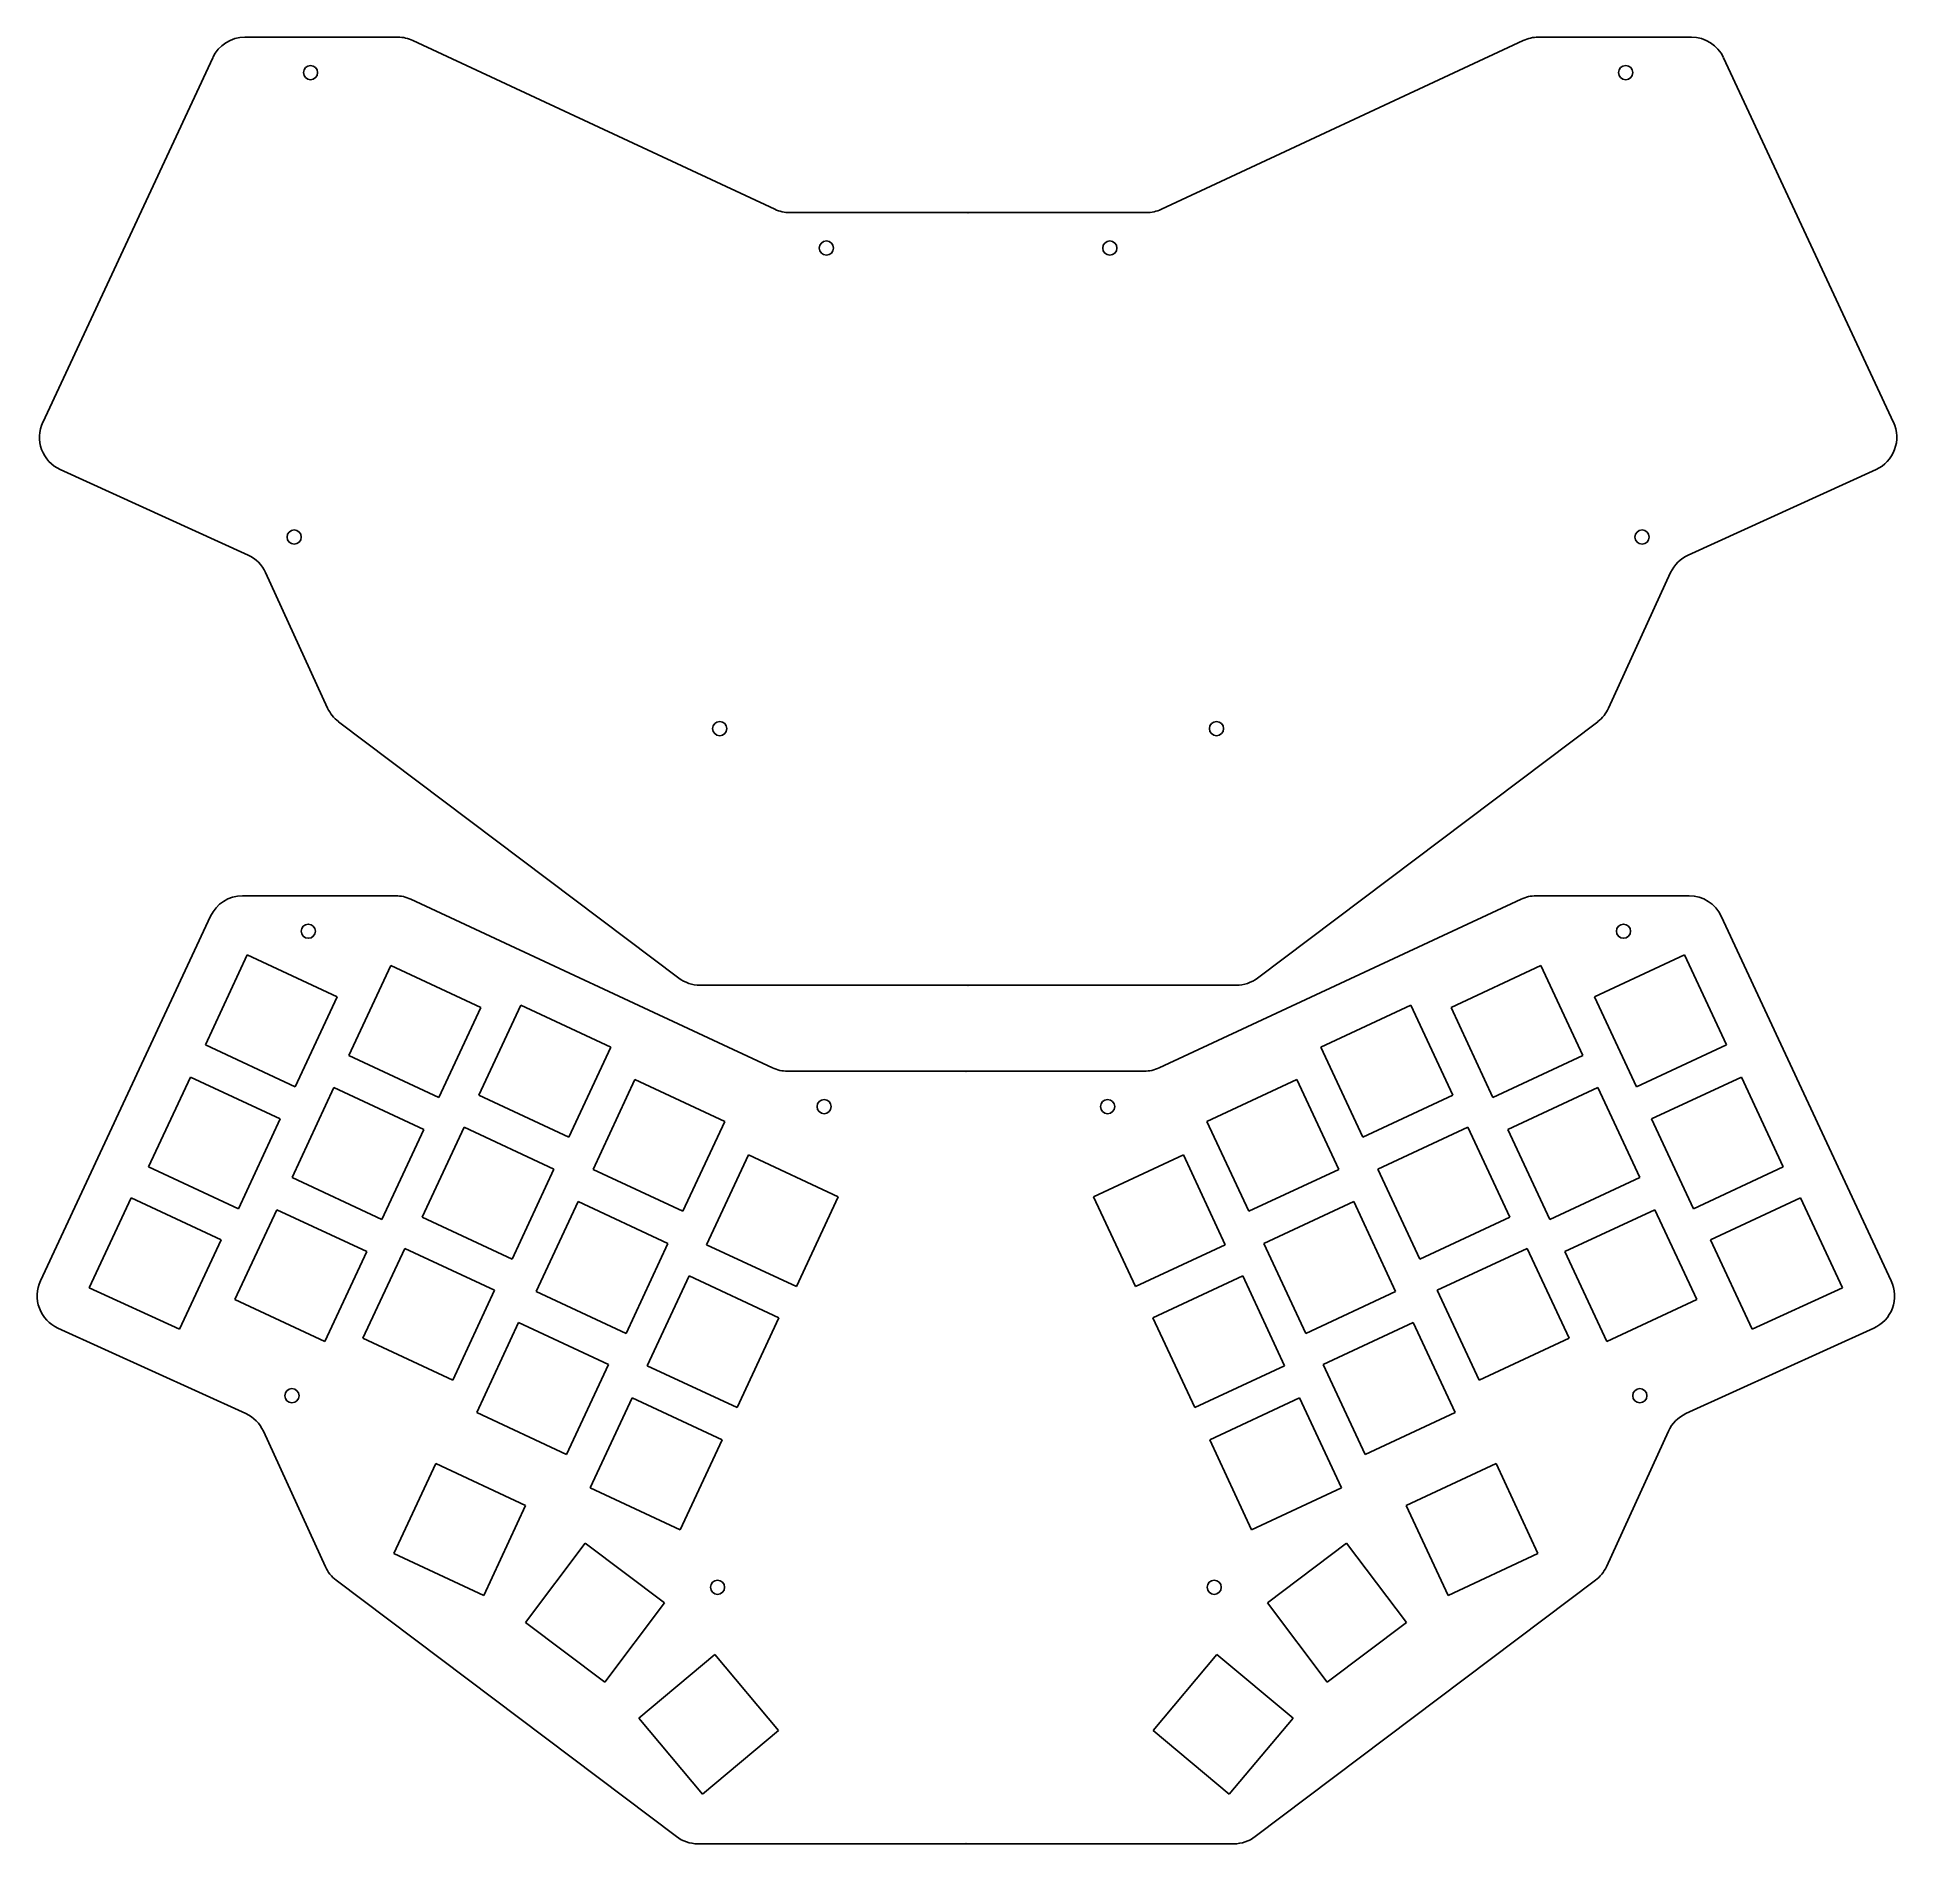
# Model space of a CAD drawing. Header units: millimetres. Extents: x -142 to 147, y -187 to 94.
import ezdxf

# ---------------------------------------------------------------- set-up
doc = ezdxf.new("R2010")
doc.units = ezdxf.units.MM
doc.header["$PDSIZE"] = -1

msp = doc.modelspace()

# ---------------------------------------------------------------- linework, layer by layer
at = {"color": 7, "linetype": 'Continuous'}
for p, q in [((-85.55, 93.6), (-109.32, 93.6)), ((-83.23, 93.08), (-27.06, 66.89)), ((89.11, 93.08), (32.94, 66.89)), ((91.43, 93.6), (115.2, 93.6)), ((-114.3, 90.42), (-140.69, 33.83)), ((120.18, 90.42), (146.57, 33.83)), ((-24.74, 66.38), (30.62, 66.38)), ((-137.98, 26.5), (-108.82, 13.24)), ((143.86, 26.5), (114.7, 13.24)), ((-96.47, -10.51), (-106.1, 10.52)), ((102.35, -10.51), (111.98, 10.52)), ((-41.98, -52.4), (-94.78, -12.62)), ((47.86, -52.4), (100.66, -12.62)), ((-85.9, -39.64), (-109.66, -39.64)), ((-83.57, -40.16), (-27.41, -66.35)), ((88.76, -40.16), (32.6, -66.35)), ((91.09, -39.64), (114.85, -39.64)), ((-114.65, -42.82), (-141.03, -99.41)), ((119.83, -42.82), (146.22, -99.41)), ((-115.45, -62.77), (-108.95, -48.81)), ((-94.99, -55.32), (-108.95, -48.81)), ((100.18, -55.32), (114.13, -48.81)), ((120.64, -62.77), (114.13, -48.81)), ((-93.16, -64.42), (-86.66, -50.47)), ((-72.7, -56.98), (-86.66, -50.47)), ((77.89, -56.98), (91.84, -50.47)), ((98.35, -64.42), (91.84, -50.47)), ((-38.67, -53.51), (44.55, -53.51)), ((-101.5, -69.28), (-94.99, -55.32)), ((-79.21, -70.93), (-72.7, -56.98)), ((-72.98, -70.59), (-66.47, -56.63)), ((-52.51, -63.14), (-66.47, -56.63)), ((57.7, -63.14), (71.66, -56.63)), ((78.17, -70.59), (71.66, -56.63)), ((84.39, -70.93), (77.89, -56.98)), ((106.68, -69.28), (100.18, -55.32)), ((-101.5, -69.28), (-115.45, -62.77)), ((-59.02, -77.1), (-52.51, -63.14)), ((64.21, -77.1), (57.7, -63.14)), ((106.68, -69.28), (120.64, -62.77)), ((-79.21, -70.93), (-93.16, -64.42)), ((84.39, -70.93), (98.35, -64.42)), ((-124.29, -81.71), (-117.78, -67.76)), ((-103.82, -74.26), (-117.78, -67.76)), ((-55.28, -82.09), (-48.77, -68.13)), ((-34.81, -74.64), (-48.77, -68.13)), ((-25.09, -66.86), (30.27, -66.86)), ((40, -74.64), (53.96, -68.13)), ((60.47, -82.09), (53.96, -68.13)), ((109.01, -74.26), (122.96, -67.76)), ((129.47, -81.71), (122.96, -67.76)), ((-102, -83.37), (-95.49, -69.41)), ((-81.53, -75.92), (-95.49, -69.41)), ((-59.02, -77.1), (-72.98, -70.59)), ((64.21, -77.1), (78.17, -70.59)), ((86.72, -75.92), (100.68, -69.41)), ((107.18, -83.37), (100.68, -69.41)), ((-110.33, -88.22), (-103.82, -74.26)), ((-41.32, -88.6), (-34.81, -74.64)), ((46.51, -88.6), (40, -74.64)), ((115.52, -88.22), (109.01, -74.26)), ((-88.04, -89.87), (-81.53, -75.92)), ((-81.81, -89.53), (-75.3, -75.57)), ((-61.35, -82.08), (-75.3, -75.57)), ((66.53, -82.08), (80.49, -75.57)), ((87, -89.53), (80.49, -75.57)), ((93.23, -89.87), (86.72, -75.92)), ((-37.67, -93.78), (-31.16, -79.82)), ((-17.21, -86.33), (-31.16, -79.82)), ((22.39, -86.33), (36.35, -79.82)), ((42.86, -93.78), (36.35, -79.82)), ((-110.33, -88.22), (-124.29, -81.71)), ((-88.04, -89.87), (-102, -83.37)), ((-67.85, -96.04), (-61.35, -82.08)), ((-41.32, -88.6), (-55.28, -82.09)), ((46.51, -88.6), (60.47, -82.09)), ((73.04, -96.04), (66.53, -82.08)), ((93.23, -89.87), (107.18, -83.37)), ((115.52, -88.22), (129.47, -81.71)), ((-133.47, -100.49), (-126.96, -86.53)), ((-126.96, -86.53), (-113, -93.04)), ((-23.71, -100.29), (-17.21, -86.33)), ((28.9, -100.29), (22.39, -86.33)), ((132.15, -86.53), (118.19, -93.04)), ((138.66, -100.49), (132.15, -86.53)), ((-110.86, -102.31), (-104.35, -88.35)), ((-104.35, -88.35), (-90.39, -94.86)), ((-64.11, -101.03), (-57.6, -87.07)), ((-43.65, -93.58), (-57.6, -87.07)), ((48.83, -93.58), (62.79, -87.07)), ((69.3, -101.03), (62.79, -87.07)), ((109.54, -88.35), (95.58, -94.86)), ((116.04, -102.31), (109.54, -88.35)), ((-67.85, -96.04), (-81.81, -89.53)), ((73.04, -96.04), (87, -89.53)), ((-119.45, -106.87), (-113, -93.04)), ((-96.9, -108.82), (-90.39, -94.86)), ((-91.02, -108.31), (-84.51, -94.35)), ((-84.51, -94.35), (-70.56, -100.86)), ((-50.16, -107.54), (-43.65, -93.58)), ((-23.71, -100.29), (-37.67, -93.78)), ((28.9, -100.29), (42.86, -93.78)), ((55.34, -107.54), (48.83, -93.58)), ((89.7, -94.35), (75.74, -100.86)), ((96.21, -108.31), (89.7, -94.35)), ((102.09, -108.82), (95.58, -94.86)), ((124.64, -106.87), (118.19, -93.04)), ((-133.47, -100.49), (-119.45, -106.87)), ((-77.06, -114.82), (-70.56, -100.86)), ((-46.88, -112.56), (-40.37, -98.6)), ((-26.42, -105.11), (-40.37, -98.6)), ((31.6, -105.11), (45.56, -98.6)), ((52.07, -112.56), (45.56, -98.6)), ((82.25, -114.82), (75.74, -100.86)), ((138.66, -100.49), (124.64, -106.87)), ((-110.86, -102.31), (-96.9, -108.82)), ((-50.16, -107.54), (-64.11, -101.03)), ((55.34, -107.54), (69.3, -101.03)), ((116.04, -102.31), (102.09, -108.82)), ((-138.33, -106.74), (-109.17, -120)), ((-73.32, -119.81), (-66.82, -105.85)), ((-66.82, -105.85), (-52.86, -112.36)), ((-32.93, -119.07), (-26.42, -105.11)), ((38.11, -119.07), (31.6, -105.11)), ((72, -105.85), (58.05, -112.36)), ((78.51, -119.81), (72, -105.85)), ((143.51, -106.74), (114.35, -120)), ((-91.02, -108.31), (-77.06, -114.82)), ((96.21, -108.31), (82.25, -114.82)), ((-59.37, -126.32), (-52.86, -112.36)), ((-32.93, -119.07), (-46.88, -112.56)), ((38.11, -119.07), (52.07, -112.56)), ((64.55, -126.32), (58.05, -112.36)), ((-55.72, -131.5), (-49.21, -117.55)), ((-49.21, -117.55), (-35.25, -124.05)), ((54.39, -117.55), (40.44, -124.05)), ((60.9, -131.5), (54.39, -117.55)), ((-73.32, -119.81), (-59.37, -126.32)), ((78.51, -119.81), (64.55, -126.32)), ((-96.82, -143.75), (-106.44, -122.72)), ((-41.76, -138.01), (-35.25, -124.05)), ((46.95, -138.01), (40.44, -124.05)), ((102.01, -143.75), (111.63, -122.72)), ((-86.2, -141.72), (-79.7, -127.76)), ((-65.74, -134.27), (-79.7, -127.76)), ((70.93, -134.27), (84.88, -127.76)), ((91.39, -141.72), (84.88, -127.76)), ((-55.72, -131.5), (-41.76, -138.01)), ((60.9, -131.5), (46.95, -138.01)), ((-72.25, -148.23), (-65.74, -134.27)), ((77.43, -148.23), (70.93, -134.27)), ((-65.77, -152.39), (-56.5, -140.09)), ((-44.2, -149.36), (-56.5, -140.09)), ((49.39, -149.36), (61.69, -140.09)), ((70.96, -152.39), (61.69, -140.09)), ((-72.25, -148.23), (-86.2, -141.72)), ((77.43, -148.23), (91.39, -141.72)), ((-42.33, -185.64), (-95.13, -145.86)), ((47.51, -185.64), (100.31, -145.86)), ((-53.47, -161.66), (-44.2, -149.36)), ((58.66, -161.66), (49.39, -149.36)), ((-53.47, -161.66), (-65.77, -152.39)), ((58.66, -161.66), (70.96, -152.39)), ((-48.18, -167.25), (-36.37, -157.38)), ((-26.47, -169.15), (-36.37, -157.38)), ((31.66, -169.15), (41.55, -157.38)), ((53.37, -167.25), (41.55, -157.38)), ((-38.28, -179.05), (-48.18, -167.25)), ((43.47, -179.05), (53.37, -167.25)), ((-38.28, -179.05), (-26.47, -169.15)), ((43.47, -179.05), (31.66, -169.15)), ((-39.02, -186.75), (44.2, -186.75))]:
    msp.add_line(p, q, dxfattribs=at)
for centre in [(-99.12, 88.1), (105, 88.1), (-19.06, 60.88), (24.94, 60.88), (-101.66, 16.03), (107.54, 16.03), (-35.61, -13.7), (41.49, -13.7), (-99.47, -45.14), (104.66, -45.14), (-19.41, -72.36), (24.59, -72.36), (-102.01, -117.22), (107.2, -117.22), (-35.95, -146.95), (41.14, -146.95)]:
    msp.add_circle(centre, 1.1, dxfattribs=at)
for centre, start, end in [((-109.32, 88.1), 90, 155), ((-85.55, 88.1), 65, 90), ((91.43, 88.1), 90, 115), ((115.2, 88.1), 25, 90), ((-24.74, 71.88), 245, 270), ((30.62, 71.88), 270, 295), ((-135.7, 31.51), 155, 245.5441), ((141.58, 31.51), 294.4559, 25), ((-111.1, 8.23), 24.5884, 65.5441), ((116.98, 8.23), 114.4559, 155.4116), ((-91.47, -8.22), 204.5884, 233), ((97.35, -8.22), 307, 335.4116), ((-109.66, -45.14), 90, 155), ((-85.9, -45.14), 65, 90), ((91.09, -45.14), 90, 115), ((114.85, -45.14), 25, 90), ((-38.67, -48.01), 233, 270), ((44.55, -48.01), 270, 307), ((-25.09, -61.36), 245, 270), ((30.27, -61.36), 270, 295), ((-136.05, -101.73), 155, 245.5441), ((141.24, -101.73), 294.4559, 25), ((-111.44, -125.01), 24.5884, 65.5441), ((116.63, -125.01), 114.4559, 155.4116), ((-91.82, -141.47), 204.5884, 233), ((97, -141.47), 307, 335.4116), ((-39.02, -181.25), 233, 270), ((44.2, -181.25), 270, 307)]:
    msp.add_arc(centre, 5.5, start, end, dxfattribs=at)
for p in [(2.94, 66.38), (2.94, 66.38), (2.94, -53.51), (2.94, -53.51), (2.59, -66.86), (2.59, -66.86), (2.59, -186.75), (2.59, -186.75)]:
    msp.add_point(p, dxfattribs=at)

doc.saveas('drawing.dxf')
